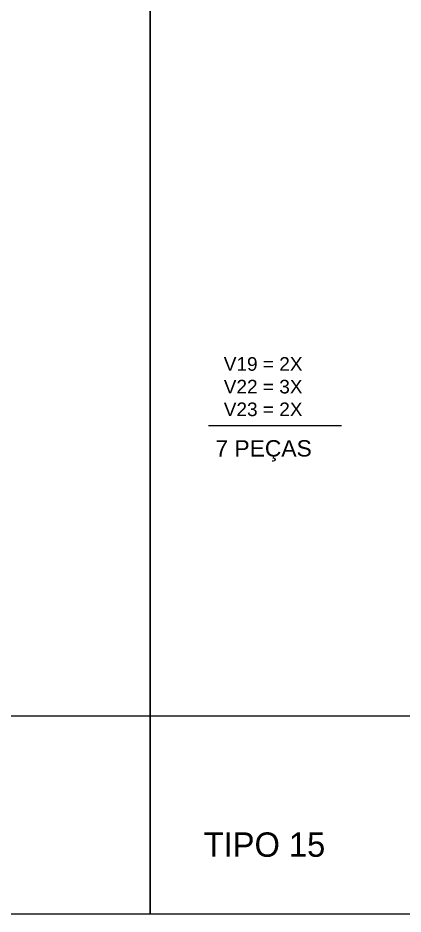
# Model space of a CAD drawing. Extents: x 15230 to 29563, y 3128 to 7338.
# Drawn here: x 26017 to 26356, y 4523 to 5313 of the extents above; entities that cross this region are included whole.
import ezdxf

# ---------------------------------------------------------------- set-up
doc = ezdxf.new("R2010")
doc.units = 0
for name, color, linetype in [('COTA', 241, 'Continuous'), ('TIRAS REESCORAMENTO', 252, 'Continuous'), ('VIGAS', 3, 'Continuous')]:
    doc.layers.add(name, color=color, linetype=linetype)
doc.styles.add('R80-50', font='arial.ttf', dxfattribs={"height": 10})
doc.styles.add('ROMAS860', font='ROMAS860.SHX', dxfattribs={"height": 8.5})

msp = doc.modelspace()

# ---------------------------------------------------------------- linework, layer by layer
at = {"layer": 'TIRAS REESCORAMENTO', "linetype": 'ByBlock'}
for p, q in [((26133.42, 4697.28), (25509.13, 4697.28)), ((26757.7, 4697.28), (26133.42, 4697.28))]:
    msp.add_line(p, q, dxfattribs=at)
at = {"layer": 'VIGAS', "color": 7}
msp.add_line((26184.83, 4953.62), (26301.98, 4953.62), dxfattribs=at)
at = {"layer": 'VIGAS'}
for points in [[(26133.42, 4522.67), (25509.13, 4522.67), (25509.13, 5487.46), (26133.42, 5487.46)], [(26757.7, 4522.67), (26133.42, 4522.67), (26133.42, 5487.46), (26757.7, 5487.46)]]:
    msp.add_lwpolyline(points, close=True, dxfattribs=at)

# ---------------------------------------------------------------- texts
at = {"layer": 'COTA', "color": 7, "style": 'ROMAS860'}
msp.add_text('TIPO 15', height=21.505, dxfattribs=at).set_placement((26180.7, 4573.19))
at = {"layer": 'VIGAS', "color": 7, "style": 'R80-50'}
for s, p in [('V19 = 2X', (26198.33, 5001.78)), ('V22 = 3X', (26198.33, 4981.78)), ('V23 = 2X', (26198.33, 4961.78))]:
    msp.add_text(s, height=12, dxfattribs=at).set_placement(p)
at = {"layer": 'VIGAS', "color": 7, "insert": (26190.95, 4940.57), "char_height": 14.4, "attachment_point": 1, "style": 'R80-50'}
msp.add_mtext_dynamic_manual_height_columns('7 PEÇAS', width=162.221, gutter_width=50, heights=[0], dxfattribs=at)

doc.saveas('drawing.dxf')
